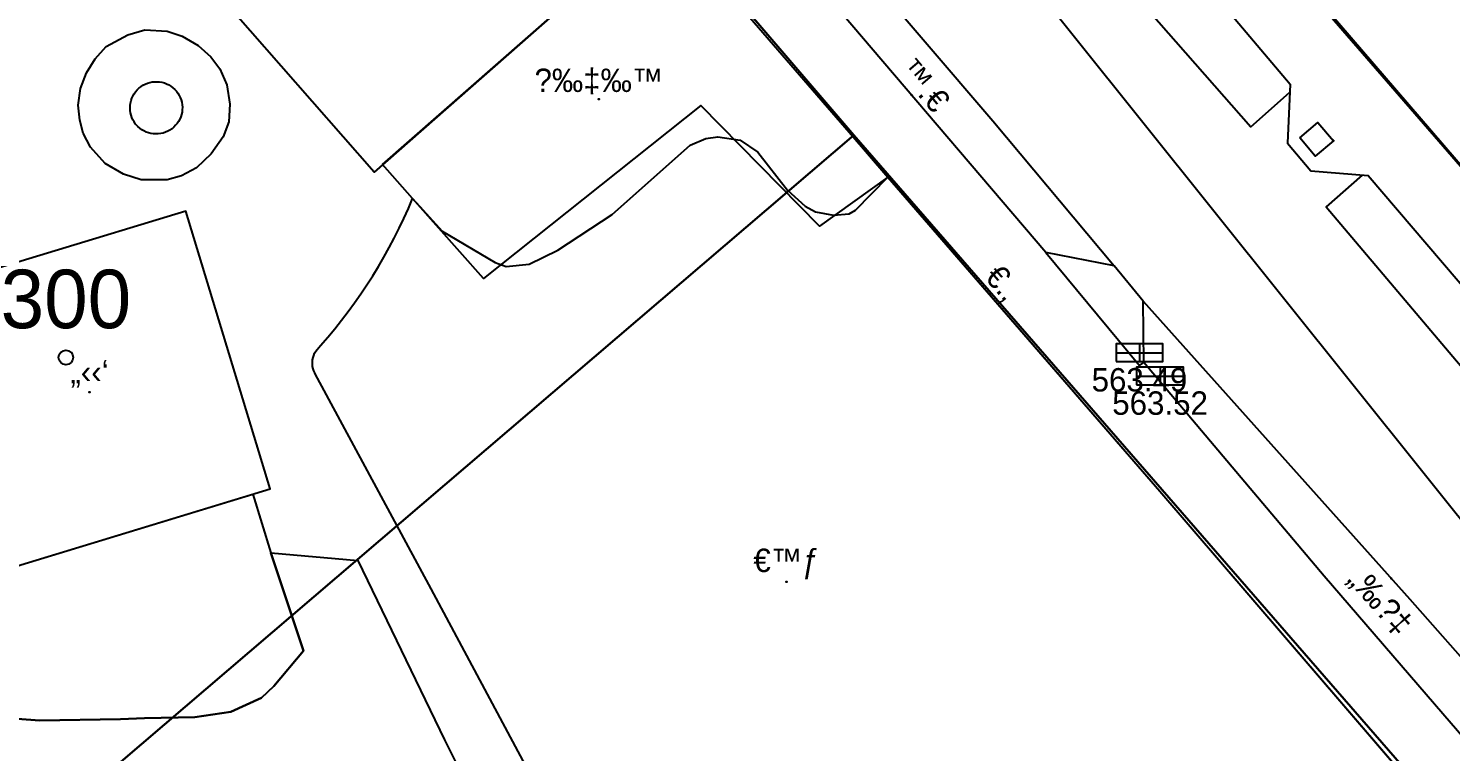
# Model space of a CAD drawing. Header units: metres. Extents: x 218299 to 220222, y 572714 to 574340.
# Drawn here: x 218847.65 to 218896.27, y 573166.75 to 573191.46 of the extents above; entities that cross this region are included whole.
import ezdxf
from ezdxf.enums import TextEntityAlignment as Align

# ---------------------------------------------------------------- set-up
doc = ezdxf.new("R2010")
doc.units = ezdxf.units.M
doc.header["$MEASUREMENT"] = 0
for name, color, linetype in [('1602', 44, 'Continuous'), ('1603', 44, 'Continuous'), ('A_POINTS', 2, 'Continuous'), ('M2200', 253, 'Continuous'), ('M2207', 253, 'Continuous'), ('M2220', 253, 'Continuous'), ('M2401', 7, 'Continuous'), ('M2404', 7, 'Continuous'), ('M2408', 253, 'Continuous'), ('M2420', 253, 'Continuous'), ('M2430', 253, 'Continuous'), ('M2602', 253, 'Continuous'), ('M2605', 253, 'Continuous'), ('M2802', 253, 'Continuous'), ('M2809', 253, 'Continuous'), ('M4903', 253, 'Continuous'), ('M5250', 253, 'Continuous')]:
    doc.layers.add(name, color=color, linetype=linetype)
doc.styles.add('HEBTXT', font='HEBTXT')
doc.styles.add('MAVAT_HEBTXT', font='HEBTXT')

# ---------------------------------------------------------------- blocks, each defined once
blk = doc.blocks.new('1603')
at = {"layer": 'A_POINTS'}
blk.add_circle((0, 0), 0.25, dxfattribs=at)
at = {"color": 0, "style": 'HEBTXT'}
blk.add_attdef('PARCEL_NUM', text='', height=2, dxfattribs=at).set_placement((0, 1), align=Align.CENTER)
at = {"color": 0, "style": 'HEBTXT', "flags": 1}
blk.add_attdef('LOT_NUM', text='', height=2, dxfattribs=at).set_placement((0, -2.5), align=Align.CENTER)
blk = doc.blocks.new('M2404')
blk.add_circle((0, 0), 0.025)
at = {"style": 'MAVAT_HEBTXT'}
blk.add_attdef('NAME', text='', height=0.8, dxfattribs=at).set_placement((0, 1.592), align=Align.MIDDLE)
blk = doc.blocks.new('M2802')
blk.add_circle((0, 0), 0.025)
at = {"style": 'MAVAT_HEBTXT'}
blk.add_attdef('NAME', text='', height=0.8, dxfattribs=at).set_placement((0, 1.592), align=Align.MIDDLE)
blk = doc.blocks.new('M2809')
blk.add_circle((0, 0), 0.025)
at = {"style": 'MAVAT_HEBTXT'}
blk.add_attdef('NAME', text='', height=0.8, dxfattribs=at).set_placement((0, 1.592), align=Align.MIDDLE)
blk = doc.blocks.new('M2602')
blk.add_circle((0, 0), 0.025)
at = {"style": 'MAVAT_HEBTXT'}
blk.add_attdef('NAME', text='', height=0.8, dxfattribs=at).set_placement((0, 1.592), align=Align.MIDDLE)
blk = doc.blocks.new('M2207')
blk.add_circle((0, 0), 0.025)
at = {"style": 'MAVAT_HEBTXT'}
blk.add_attdef('NAME', text='', height=0.8, dxfattribs=at).set_placement((0, 1.592), align=Align.MIDDLE)
blk = doc.blocks.new('M5250')
blk.add_circle((0, 0), 0.025)
at = {"style": 'MAVAT_HEBTXT'}
blk.add_attdef('NAME', text='', height=0.8, dxfattribs=at).set_placement((0, 1.25), align=Align.MIDDLE)
blk = doc.blocks.new('M2430')
blk.add_circle((0, 0), 0.025)
at = {"style": 'MAVAT_HEBTXT'}
blk.add_attdef('NAME', text='', height=0.8, dxfattribs=at).set_placement((0, 1.25), align=Align.MIDDLE)
blk = doc.blocks.new('M4903')
blk.add_lwpolyline([(-1.602, -0.586), (1.602, -0.586), (1.602, 0.625), (-1.602, 0.625)], close=True)
for points in [[(-1.57, 0), (1.57, 0)], [(0, 0.625), (0, -0.586)]]:
    blk.add_lwpolyline(points)
at = {"style": 'MAVAT_HEBTXT', "flags": 1}
for tag, p in [('MARK', (0, 1.875)), ('IL', (0, -6.973))]:
    blk.add_attdef(tag, text='', height=0.8, dxfattribs=at).set_placement(p, align=Align.MIDDLE)
at = {"style": 'MAVAT_HEBTXT'}
for tag, p in [('HEIGHT', (0, -1.837)), ('NAME', (0, -4.405))]:
    blk.add_attdef(tag, text='', height=0.8, dxfattribs=at).set_placement(p, align=Align.MIDDLE)
blk = doc.blocks.new('111')
at = {"layer": 'M2200'}
blk.add_polyline3d([(218854.162, 573192.597, 566.233), (218860.354, 573198.03, 566.233), (218865.653, 573191.991, 566.233), (218859.462, 573186.558, 566.233), (218854.162, 573192.597, 566.233)], close=True, dxfattribs=at)
at = {"layer": 'M2207'}
blk.add_polyline3d([(218846.436, 573172.849, 566.833), (218855.914, 573175.729, 566.683), (218853.03, 573185.223, 566.533), (218843.551, 573182.346, 566.683), (218846.436, 573172.849, 566.833)], close=True, dxfattribs=at)
at = {"layer": 'M2220', "lineweight": -3}
blk.add_lwpolyline([(218844.523, 573224.623), (218848.679, 573219.82), (218855.92, 573210.786), (218866.683, 573198.273), (218868.329, 573196.453), (218875.714, 573187.915), (218877.037, 573186.387), (218885.446, 573176.682), (218886.333, 573175.657), (218893.84, 573166.915), (218895.878, 573164.542)], dxfattribs=at)
at = {"layer": 'M2401'}
for points in [[(218900.092, 573163.313, 563.869), (218896.005, 573168.04, 563.794), (218891.947, 573172.745, 563.569), (218885.781, 573180.053, 563.494), (218885.764, 573182.15, 563.494), (218884.772, 573183.349, 563.494), (218882.432, 573183.805, 563.344), (218876.136, 573191.194, 563.194), (218868.604, 573200.015, 562.819), (218868.781, 573202.132, 562.819), (218864.32, 573207.229, 562.744), (218860.486, 573211.697, 562.669), (218856.946, 573215.813, 562.444), (218852.027, 573221.51, 562.294), (218844.528, 573230.349, 561.994)], [(218888.153, 573192.686, 563.494), (218890.784, 573189.558, 563.569), (218890.695, 573187.544, 563.569), (218891.494, 573186.597, 563.569), (218893.461, 573186.437, 563.644), (218898.001, 573181.12, 563.794)]]:
    blk.add_polyline3d(points, dxfattribs=at)
blk.add_polyline3d([(218849.764, 573187.407, 562.888), (218849.517, 573187.885, 562.881), (218849.405, 573188.328, 562.881), (218849.341, 573188.848, 562.924), (218849.431, 573189.417, 562.931), (218849.628, 573189.951, 562.931), (218849.928, 573190.424, 562.945), (218850.309, 573190.846, 562.91), (218851.046, 573191.248, 562.931), (218851.629, 573191.419, 562.953), (218852.394, 573191.369, 562.988), (218852.903, 573191.196, 562.995), (218853.444, 573190.883, 563.017), (218853.878, 573190.5, 563.031), (218854.189, 573190.081, 563.038), (218854.43, 573189.537, 563.031), (218854.529, 573188.873, 563.031), (218854.501, 573188.274, 563.046), (218854.308, 573187.765, 563.046), (218853.897, 573187.176, 563.024), (218853.398, 573186.707, 563.017), (218852.876, 573186.429, 563.024), (218852.388, 573186.293, 563.017), (218851.502, 573186.292, 562.988), (218850.893, 573186.481, 562.953), (218850.275, 573186.85, 562.91)], close=True, dxfattribs=at)
at = {"layer": 'M2404'}
for points in [[(218900.092, 573163.313, 563.869), (218896.005, 573168.04, 563.794), (218891.947, 573172.745, 563.569), (218885.781, 573180.053, 563.494), (218885.764, 573182.15, 563.494), (218884.772, 573183.349, 563.494), (218882.432, 573183.805, 563.344), (218876.136, 573191.194, 563.194), (218868.604, 573200.015, 562.819), (218868.781, 573202.132, 562.819), (218864.32, 573207.229, 562.744), (218860.486, 573211.697, 562.669), (218856.946, 573215.813, 562.444), (218852.027, 573221.51, 562.294), (218844.528, 573230.349, 561.994)], [(218888.153, 573192.686, 563.494), (218890.784, 573189.558, 563.569), (218890.695, 573187.544, 563.569), (218891.494, 573186.597, 563.569), (218893.461, 573186.437, 563.644), (218898.001, 573181.12, 563.794)]]:
    blk.add_polyline3d(points, dxfattribs=at)
blk.add_polyline3d([(218849.764, 573187.407, 562.888), (218849.517, 573187.885, 562.881), (218849.405, 573188.328, 562.881), (218849.341, 573188.848, 562.924), (218849.431, 573189.417, 562.931), (218849.628, 573189.951, 562.931), (218849.928, 573190.424, 562.945), (218850.309, 573190.846, 562.91), (218851.046, 573191.248, 562.931), (218851.629, 573191.419, 562.953), (218852.394, 573191.369, 562.988), (218852.903, 573191.196, 562.995), (218853.444, 573190.883, 563.017), (218853.878, 573190.5, 563.031), (218854.189, 573190.081, 563.038), (218854.43, 573189.537, 563.031), (218854.529, 573188.873, 563.031), (218854.501, 573188.274, 563.046), (218854.308, 573187.765, 563.046), (218853.897, 573187.176, 563.024), (218853.398, 573186.707, 563.017), (218852.876, 573186.429, 563.024), (218852.388, 573186.293, 563.017), (218851.502, 573186.292, 562.988), (218850.893, 573186.481, 562.953), (218850.275, 573186.85, 562.91)], close=True, dxfattribs=at)
at = {"layer": 'M2408'}
for points in [[(218851.367, 573188.135, 562.931), (218851.311, 573188.199, 562.931), (218851.262, 573188.268, 562.931), (218851.22, 573188.341, 562.931), (218851.185, 573188.418, 562.931), (218851.157, 573188.498, 562.931), (218851.137, 573188.58, 562.931), (218851.125, 573188.664, 562.931), (218851.12, 573188.748, 562.931), (218851.124, 573188.833, 562.931), (218851.136, 573188.917, 562.931), (218851.155, 573188.999, 562.931), (218851.182, 573189.079, 562.931), (218851.217, 573189.156, 562.931), (218851.259, 573189.23, 562.931), (218851.307, 573189.299, 562.931), (218851.362, 573189.363, 562.931), (218851.423, 573189.422, 562.931), (218851.489, 573189.475, 562.931), (218851.559, 573189.522, 562.931), (218851.634, 573189.561, 562.931), (218851.712, 573189.593, 562.931), (218851.793, 573189.618, 562.931), (218851.876, 573189.635, 562.931), (218851.96, 573189.644, 562.931), (218852.044, 573189.646, 562.931), (218852.129, 573189.639, 562.931), (218852.212, 573189.624, 562.931), (218852.293, 573189.601, 562.931), (218852.372, 573189.571, 562.931), (218852.448, 573189.534, 562.931), (218852.52, 573189.489, 562.931), (218852.588, 573189.438, 562.931), (218852.65, 573189.381, 562.931), (218852.706, 573189.318, 562.931), (218852.757, 573189.25, 562.931), (218852.801, 573189.178, 562.931), (218852.837, 573189.102, 562.931), (218852.867, 573189.023, 562.931), (218852.888, 573188.941, 562.931), (218852.902, 573188.858, 562.931), (218852.908, 573188.773, 562.931), (218852.906, 573188.689, 562.931), (218852.897, 573188.605, 562.931), (218852.879, 573188.522, 562.931), (218852.853, 573188.441, 562.931), (218852.82, 573188.364, 562.931), (218852.78, 573188.289, 562.931), (218852.733, 573188.219, 562.931), (218852.679, 573188.154, 562.931), (218852.62, 573188.094, 562.931), (218852.555, 573188.039, 562.931), (218852.485, 573187.991, 562.931), (218852.411, 573187.95, 562.931), (218852.334, 573187.917, 562.931), (218852.253, 573187.89, 562.931), (218852.171, 573187.871, 562.931), (218852.087, 573187.861, 562.931), (218852.002, 573187.858, 562.931), (218851.918, 573187.863, 562.931), (218851.835, 573187.876, 562.931), (218851.753, 573187.897, 562.931), (218851.673, 573187.925, 562.931), (218851.596, 573187.961, 562.931), (218851.524, 573188.004, 562.931), (218851.455, 573188.054, 562.931), (218851.392, 573188.11, 562.931), (218851.367, 573188.135, 562.931)], [(218867.879, 573160.242, 563.081), (218861.414, 573172.315, 562.781), (218857.455, 573179.658, 562.781), (218857.436, 573179.692, 562.781), (218857.405, 573179.762, 562.781), (218857.38, 573179.836, 562.781), (218857.364, 573179.911, 562.781), (218857.355, 573179.988, 562.781), (218857.354, 573180.066, 562.781), (218857.362, 573180.143, 562.781), (218857.377, 573180.219, 562.781), (218857.4, 573180.293, 562.781), (218857.43, 573180.364, 562.781), (218857.468, 573180.432, 562.781), (218857.513, 573180.495, 562.781), (218857.638, 573180.635, 562.776), (218857.881, 573180.916, 562.768), (218858.119, 573181.202, 562.762), (218858.351, 573181.493, 562.758), (218858.577, 573181.788, 562.757), (218858.796, 573182.088, 562.759), (218859.01, 573182.392, 562.762), (218859.217, 573182.701, 562.768), (218859.418, 573183.014, 562.777), (218859.612, 573183.331, 562.788), (218859.8, 573183.651, 562.801), (218859.981, 573183.976, 562.817), (218860.155, 573184.303, 562.835), (218860.322, 573184.635, 562.855), (218860.483, 573184.969, 562.878), (218860.636, 573185.307, 562.903), (218860.783, 573185.648, 562.931), (218859.757, 573186.817, 562.931)], [(218882.432, 573183.805, 563.344), (218885.639, 573179.946, 563.494), (218885.781, 573180.053, 563.494)], [(218855.324, 573175.549, 562.781), (218855.932, 573173.546, 562.781), (218858.908, 573173.285, 562.781), (218861.876, 573167.158, 562.781), (218865.713, 573159.473, 563.081), (218870.064, 573150.556, 563.381), (218871.281, 573148.187, 563.381), (218873.505, 573143.854, 563.381), (218873.289, 573143.843, 563.381)]]:
    blk.add_polyline3d(points, dxfattribs=at)
at = {"layer": 'M2420', "linetype": 'Continuous', "lineweight": -3}
blk.add_lwpolyline([(218912.09, 573155.38), (218873.8, 573203.19), (218860.394, 573220.541)], dxfattribs=at)
at = {"layer": 'M2430'}
for points in [[(218876.156, 573206.465, 563.044), (218874.55, 573205.053, 563.044), (218889.447, 573188.107, 563.494), (218890.771, 573189.272, 563.494)], [(218868.781, 573202.132, 562.594), (218880.625, 573188.308, 563.194), (218884.772, 573183.349, 563.344)], [(218893.256, 573186.453, 563.419), (218892.017, 573185.371, 563.344), (218907.156, 573167.5, 563.944), (218907.524, 573167.762, 563.944)], [(218885.764, 573182.15, 563.344), (218894.879, 573171.963, 563.494), (218902.37, 573163.481, 563.794), (218902.027, 573163.171, 563.794)]]:
    blk.add_polyline3d(points, dxfattribs=at)
at = {"layer": 'M2602'}
blk.add_polyline3d([(218864.605, 573193.185, 563.606), (218868.329, 573196.453, 563.606), (218875.714, 573187.915, 563.756), (218886.333, 573175.657, 563.981), (218895.878, 573164.542, 564.546)], dxfattribs=at)
at = {"layer": 'M2605'}
blk.add_polyline3d([(218889.012, 573195.525, 566.252), (218896.991, 573186.324, 565.952)], dxfattribs=at)
at = {"layer": 'M2802'}
blk.add_polyline3d([(218877.037, 573186.387, 562.931), (218874.695, 573184.713, 562.931), (218870.632, 573188.83, 562.931), (218863.211, 573182.925, 562.931), (218860.783, 573185.648, 562.931), (218859.757, 573186.817, 562.931), (218865.653, 573191.991, 562.931), (218864.605, 573193.185, 562.931), (218868.329, 573196.453, 562.931), (218875.714, 573187.915, 563.381), (218877.037, 573186.387, 563.381)], close=True, dxfattribs=at)
blk.add_polyline3d([(218846.436, 573172.849, 562.556), (218855.324, 573175.549, 562.781), (218855.932, 573173.546, 562.781), (218857.048, 573170.199, 562.894), (218856.036, 573168.983, 562.894), (218855.613, 573168.586, 562.887), (218854.562, 573168.111, 562.842), (218853.332, 573167.933, 562.767), (218851.61, 573167.897, 562.65), (218850.79, 573167.864, 562.594), (218848.02, 573167.811, 562.393), (218846.656, 573167.921, 562.294)], dxfattribs=at)
at = {"layer": 'M2809'}
for points in [[(218867.879, 573160.242, 563.081), (218861.414, 573172.315, 562.781), (218857.455, 573179.658, 562.781), (218857.436, 573179.692, 562.781), (218857.405, 573179.762, 562.781), (218857.38, 573179.836, 562.781), (218857.364, 573179.911, 562.781), (218857.355, 573179.988, 562.781), (218857.354, 573180.066, 562.781), (218857.362, 573180.143, 562.781), (218857.377, 573180.219, 562.781), (218857.4, 573180.293, 562.781), (218857.43, 573180.364, 562.781), (218857.468, 573180.432, 562.781), (218857.513, 573180.495, 562.781), (218857.638, 573180.635, 562.776), (218857.881, 573180.916, 562.768), (218858.119, 573181.202, 562.762), (218858.351, 573181.493, 562.758), (218858.577, 573181.788, 562.757), (218858.796, 573182.088, 562.759), (218859.01, 573182.392, 562.762), (218859.217, 573182.701, 562.768), (218859.418, 573183.014, 562.777), (218859.612, 573183.331, 562.788), (218859.8, 573183.651, 562.801), (218859.981, 573183.976, 562.817), (218860.155, 573184.303, 562.835), (218860.322, 573184.635, 562.855), (218860.483, 573184.969, 562.878), (218860.636, 573185.307, 562.903), (218860.783, 573185.648, 562.931), (218861.026, 573185.377, 562.931), (218861.794, 573184.538, 562.931), (218863.61, 573183.469, 563.081), (218863.977, 573183.335, 563.089), (218864.763, 573183.408, 563.081), (218865.749, 573183.889, 563.13), (218867.6, 573185.112, 563.231), (218870.269, 573187.478, 563.381), (218870.81, 573187.709, 563.431), (218871.215, 573187.76, 563.477), (218871.977, 573187.646, 563.531), (218872.582, 573187.234, 563.531), (218873.604, 573185.943, 563.531), (218874.201, 573185.387, 563.531), (218874.56, 573185.201, 563.531), (218875.169, 573185.081, 563.531), (218875.708, 573185.132, 563.536), (218875.929, 573185.259, 563.531), (218877.037, 573186.387, 563.381), (218886.333, 573175.657, 563.681), (218895.878, 573164.542, 563.981)], [(218846.656, 573167.921, 562.294), (218848.02, 573167.811, 562.393), (218850.79, 573167.864, 562.594), (218851.61, 573167.897, 562.65), (218853.332, 573167.933, 562.767), (218854.562, 573168.111, 562.842), (218855.613, 573168.586, 562.887), (218856.036, 573168.983, 562.894), (218857.048, 573170.199, 562.894), (218855.932, 573173.546, 562.781), (218858.908, 573173.285, 562.781), (218861.876, 573167.158, 562.781), (218865.713, 573159.473, 563.081), (218870.064, 573150.556, 563.381), (218871.281, 573148.187, 563.381), (218868.201, 573147.992, 563.265), (218857.884, 573148.986, 562.665), (218856.781, 573149.119, 562.6), (218854.604, 573149.535, 562.468), (218852.463, 573150.133, 562.334), (218851.052, 573150.622, 562.244), (218848.264, 573151.786, 562.065), (218845.996, 573153.037, 561.88)]]:
    blk.add_polyline3d(points, dxfattribs=at)
at = {"layer": 'M5250'}
blk.add_polyline3d([(218891.121, 573187.724, 563.58), (218891.738, 573188.249, 563.58), (218892.267, 573187.629, 563.58), (218891.649, 573187.103, 563.58), (218891.121, 573187.724, 563.58)], dxfattribs=at)
at = {"layer": 'M2207'}
ref = blk.add_blockref('M2207', (218849.733, 573179.037), dxfattribs=dict(at, xscale=0.5, yscale=0.5, zscale=0.5))
ref.add_attrib('NAME', '„‹‹‘', dxfattribs={"layer": '0', "height": 0.8, "style": 'MAVAT_HEBTXT'}).set_placement((218849.733, 573179.662), align=Align.MIDDLE)
at = {"layer": 'M2404'}
ref = blk.add_blockref('M2404', (218877.849, 573189.183), dxfattribs=dict(at, xscale=0.5, yscale=0.5, zscale=0.5))
ref.add_attrib('NAME', '™.€', dxfattribs={"layer": '0', "height": 0.8, "rotation": 310.436, "style": 'MAVAT_HEBTXT'}).set_placement((218878.268, 573189.539), align=Align.MIDDLE)
at = {"layer": 'M2430'}
ref = blk.add_blockref('M2430', (218894.25, 573172.666), dxfattribs=dict(at, xscale=0.5, yscale=0.5, zscale=0.5))
ref.add_attrib('NAME', '„‰\x90‡', dxfattribs={"layer": '0', "height": 0.8, "rotation": 311.8183, "style": 'MAVAT_HEBTXT'}).set_placement((218893.842, 573171.864), align=Align.MIDDLE)
at = {"layer": 'M2602'}
ref = blk.add_blockref('M2602', (218880.506, 573182.383), dxfattribs=dict(at, xscale=0.5, yscale=0.5, zscale=0.5))
ref.add_attrib('NAME', '€.‚', dxfattribs={"layer": '0', "height": 0.8, "rotation": 310.9043, "style": 'MAVAT_HEBTXT'}).set_placement((218880.921, 573182.744), align=Align.MIDDLE)
at = {"layer": 'M2802'}
ref = blk.add_blockref('M2802', (218867.15, 573189.048, 563.156), dxfattribs=dict(at, xscale=0.5, yscale=0.5, zscale=0.5))
ref.add_attrib('NAME', '\x8d‰‡‰™', dxfattribs={"layer": '0', "height": 0.8, "style": 'MAVAT_HEBTXT'}).set_placement((218867.15, 573189.673, 563.156), align=Align.MIDDLE)
at = {"layer": 'M2809'}
ref = blk.add_blockref('M2809', (218873.564, 573172.551, 563.456), dxfattribs=dict(at, xscale=0.5, yscale=0.5, zscale=0.5))
ref.add_attrib('NAME', '€™ƒ', dxfattribs={"layer": '0', "height": 0.8, "style": 'MAVAT_HEBTXT'}).set_placement((218873.564, 573173.176, 563.456), align=Align.MIDDLE)
at = {"layer": 'M4903'}
ref = blk.add_blockref('M4903', (218885.636, 573180.377, 563.486), dxfattribs=dict(at, xscale=0.5, yscale=0.5, zscale=0.5))
ref.add_attrib('HEIGHT', '563.49', dxfattribs={"height": 0.8, "style": 'MAVAT_HEBTXT'}).set_placement((218885.636, 573179.458), align=Align.MIDDLE)
ref = blk.add_blockref('M4903', (218886.341, 573179.581, 563.522), dxfattribs=dict(at, xscale=0.5, yscale=0.5, zscale=0.5))
ref.add_attrib('HEIGHT', '563.52', dxfattribs={"height": 0.8, "style": 'MAVAT_HEBTXT'}).set_placement((218886.341, 573178.662), align=Align.MIDDLE)
at = {"layer": 'M5250', "xscale": 0.5, "yscale": 0.5, "zscale": 0.5}
blk.add_blockref('M5250', (218892.267, 573187.629, 563.58), dxfattribs=at)

msp = doc.modelspace()

# ---------------------------------------------------------------- linework, layer by layer
at = {"layer": '1602'}
for points in [[(218857.386, 573232.121), (218872.205, 573215.274), (218873.261, 573214.034), (218877.486, 573209.071), (218883.926, 573201.601), (218890.486, 573193.931), (218896.816, 573186.561), (218907.286, 573174.391), (218914.886, 573165.981)], [(218900.982, 573158.955), (218875.869, 573187.821), (218861.223, 573204.901), (218844.186, 573224.541)], [(218823.226, 573175.241), (218861.223, 573204.901), (218875.869, 573187.821), (218837.516, 573155.061)], [(218837.516, 573155.061), (218875.869, 573187.821), (218900.982, 573158.955)]]:
    msp.add_lwpolyline(points, dxfattribs=at)
msp.add_lwpolyline([(218890.486, 573193.931), (218902.796, 573201.621), (218910.126, 573206.141), (218915.526, 573209.351), (218920.556, 573201.121), (218896.816, 573186.561)], close=True, dxfattribs=at)

# ---------------------------------------------------------------- block references
msp.add_blockref('111', (0, 0))
at = {"layer": '1603'}
msp.add_blockref('1603', (218848.9276, 573180.2204), dxfattribs=at).add_auto_attribs({'PARCEL_NUM': '300'})

doc.saveas('drawing.dxf')
